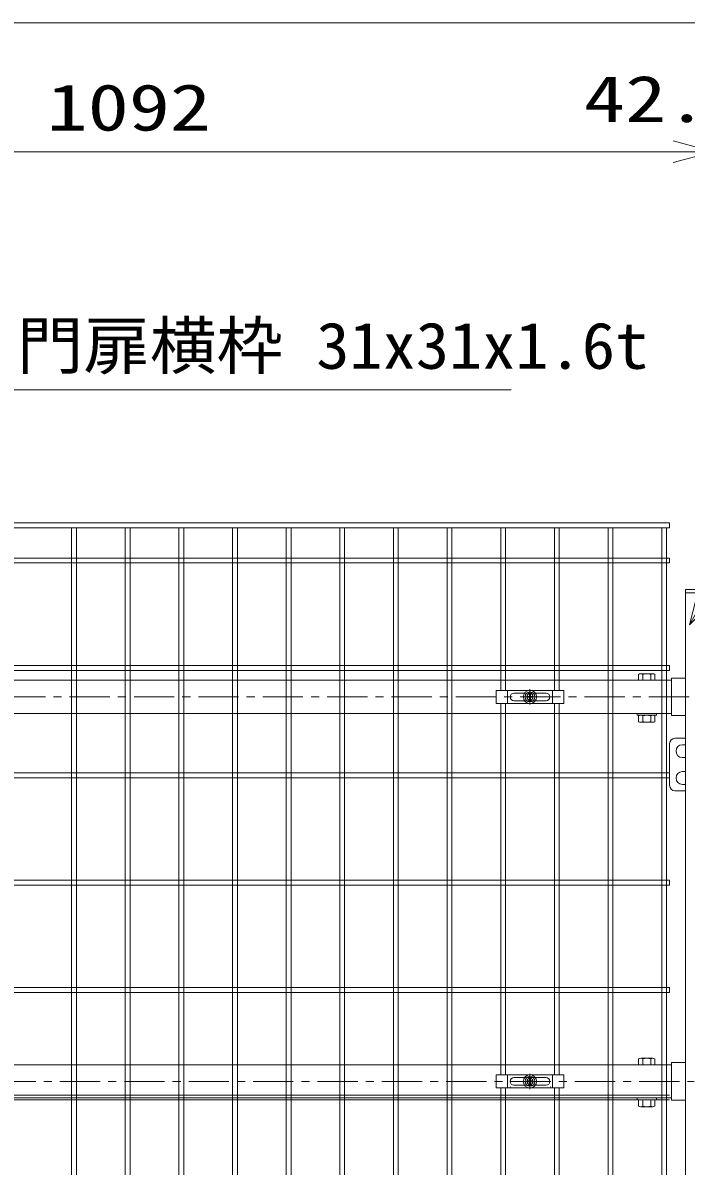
# Model space of a CAD drawing. Units: millimetres, scale not verified. Extents: x -4455 to 4455, y -3150 to 3150.
# Drawn here: x 1968 to 2586, y 350 to 1415 of the extents above; entities that cross this region are included whole.
import ezdxf
from ezdxf.enums import TextEntityAlignment as Align

# ---------------------------------------------------------------- set-up
doc = ezdxf.new("R2010")
doc.units = ezdxf.units.MM
doc.header["$LTSCALE"] = 30
doc.linetypes.add('USER1', pattern=[2, 1.25, -0.25, 0.25, -0.25])
for name, color, linetype, lineweight in [('0-0_外形線', 7, 'Continuous', 9), ('0-1_軸線', 2, 'USER1', 18), ('0-2_0', 7, 'Continuous', 9), ('0-3_寸法線', 1, 'Continuous', 18), ('0-6_丁番', 3, 'Continuous', 18), ('0-9_NEO', 152, 'Continuous', 18), ('0-E_固定金具', 41, 'Continuous', 18)]:
    doc.layers.add(name, color=color, linetype=linetype, lineweight=lineweight)
doc.styles.add('ＭＳ ゴシック', font='')
doc.styles.get('ＭＳ ゴシック').set_extended_font_data('MS Gothic')

# ---------------------------------------------------------------- blocks, each defined once
blk = doc.blocks.new('_Open30')
at = {"layer": '0-2_0', "color": 2, "lineweight": 18}
blk.add_line((0, 0), (-30, 0), dxfattribs=at)
blk.add_lwpolyline([(-30, 8.04), (0, 0), (-30, -8.04)], dxfattribs=at)

msp = doc.modelspace()

# ---------------------------------------------------------------- linework, layer by layer
at = {"layer": '0-0_外形線'}
for p, q in [((2585.49, 886.89), (2611.49, 886.89)), ((2585.49, 886.89), (2585.49, 883.89)), ((2585.49, 883.89), (2585.49, -827.11)), ((2611.49, 883.89), (2585.49, 883.89)), ((1558.49, 802.39), (2572.49, 802.39)), ((2572.49, 804.34), (2585.49, 804.34)), ((2572.49, 804.34), (2572.49, 769.44)), ((2572.49, 771.39), (1558.49, 771.39)), ((2540.29, 771.39), (2540.29, 769.79)), ((2558.29, 769.79), (2540.29, 769.79)), ((2558.29, 771.39), (2558.29, 769.79)), ((2572.49, 769.44), (2585.49, 769.44)), ((1558.49, 444.39), (2572.49, 444.39)), ((2572.49, 446.34), (2585.49, 446.34)), ((2572.49, 446.34), (2572.49, 411.44)), ((2572.49, 413.39), (1558.49, 413.39)), ((2540.29, 413.39), (2540.29, 411.79)), ((2558.29, 411.79), (2540.29, 411.79)), ((2558.29, 413.39), (2558.29, 411.79)), ((2572.49, 411.44), (2585.49, 411.44))]:
    msp.add_line(p, q, dxfattribs=at)
at = {"layer": '0-1_軸線'}
for p, q in [((1531.39, 786.89), (2602.6, 786.89)), ((1522.39, 428.89), (2593.6, 428.89))]:
    msp.add_line(p, q, dxfattribs=at)
at = {"layer": '0-2_0'}
for p, q in [((2541.79, 802.39), (2541.79, 807.84)), ((2541.79, 802.39), (2556.8, 802.39)), ((2543.67, 808.39), (2554.92, 808.39)), ((2545.54, 802.39), (2545.54, 807.84)), ((2553.05, 802.39), (2553.05, 807.84)), ((2556.8, 802.39), (2556.8, 807.84)), ((2541.79, 769.23), (2541.79, 763.84)), ((2554.92, 769.79), (2543.67, 769.79)), ((2545.54, 769.23), (2545.54, 763.84)), ((2553.05, 769.23), (2553.05, 763.84)), ((2556.8, 769.23), (2556.8, 763.84)), ((2554.92, 763.28), (2543.67, 763.28)), ((2541.79, 444.39), (2541.79, 449.84)), ((2543.67, 450.39), (2554.92, 450.39)), ((2545.54, 444.39), (2545.54, 449.84)), ((2553.05, 444.39), (2553.05, 449.84)), ((2556.8, 444.39), (2556.8, 449.84)), ((2541.79, 444.39), (2556.8, 444.39)), ((2541.79, 411.23), (2541.79, 405.84)), ((2554.92, 411.79), (2543.67, 411.79)), ((2554.92, 405.28), (2543.67, 405.28)), ((2545.54, 411.23), (2545.54, 405.84)), ((2553.05, 411.23), (2553.05, 405.84)), ((2556.8, 411.23), (2556.8, 405.84))]:
    msp.add_line(p, q, dxfattribs=at)
for centre, radius, start, end in [((2543.67, 804.93), 3.46, 57.13278, 122.86722), ((2549.29, 795.4), 12.99, 73.22135, 106.77865), ((2554.92, 804.93), 3.46, 57.13278, 122.86722), ((2543.67, 766.33), 3.46, 57.13278, 122.86722), ((2549.29, 756.79), 12.99, 73.22135, 106.77865), ((2554.92, 766.33), 3.46, 57.13278, 122.86722), ((2543.67, 766.74), 3.46, 237.13278, 302.86722), ((2549.29, 776.28), 12.99, 253.22135, 286.77865), ((2554.92, 766.74), 3.46, 237.13278, 302.86722), ((2543.67, 446.93), 3.46, 57.13278, 122.86722), ((2549.29, 437.4), 12.99, 73.22135, 106.77865), ((2554.92, 446.93), 3.46, 57.13278, 122.86722), ((2543.67, 408.33), 3.46, 57.13278, 122.86722), ((2543.67, 408.74), 3.46, 237.13278, 302.86722), ((2549.29, 398.79), 12.99, 73.22135, 106.77865), ((2549.29, 418.28), 12.99, 253.22135, 286.77865), ((2554.92, 408.33), 3.46, 57.13278, 122.86722), ((2554.92, 408.74), 3.46, 237.13278, 302.86722)]:
    msp.add_arc(centre, radius, start, end, dxfattribs=at)
at = {"layer": '0-3_寸法線', "color": 2}
for p, q in [((381.99, 1414.6), (2646.99, 1414.6)), ((1556.99, 1294.6), (2573.99, 1294.6)), ((2573.99, 1294.6), (2536.49, 1294.6))]:
    msp.add_line(p, q, dxfattribs=at)
at = {"layer": '0-3_寸法線', "color": 4}
msp.add_lwpolyline([(2422.97, 1072.75), (1947.11, 1072.75), (1788.92, 793.02)], dxfattribs=at)
at = {"layer": '0-6_丁番'}
for p, q in [((2585.49, 748.39), (2575.66, 748.39)), ((2570.66, 743.39), (2570.66, 704.39)), ((2585.49, 742.39), (2582.66, 742.39)), ((2585.49, 730.39), (2582.66, 730.39)), ((2585.49, 717.39), (2582.66, 717.39)), ((2585.49, 705.39), (2582.66, 705.39)), ((2585.49, 699.39), (2575.66, 699.39))]:
    msp.add_line(p, q, dxfattribs=at)
for centre, radius, start, end in [((2575.66, 743.39), 5, 90, 180), ((2582.66, 736.39), 6, 90, 270), ((2582.66, 711.39), 6, 90, 270), ((2575.66, 704.39), 5, 180, 270)]:
    msp.add_arc(centre, radius, start, end, dxfattribs=at)
at = {"layer": '0-9_NEO'}
for p, q in [((1560.49, 948.89), (2570.49, 948.89)), ((2570.49, 948.89), (2570.49, 944.39)), ((1560.49, 944.39), (2570.49, 944.39)), ((2013.24, 944.39), (2013.24, -816.61)), ((2017.74, 944.39), (2017.74, -816.61)), ((2063.24, 944.39), (2063.24, -816.61)), ((2067.74, 944.39), (2067.74, -816.61)), ((2113.24, 944.39), (2113.24, -816.61)), ((2117.74, 944.39), (2117.74, -816.61)), ((2163.24, 944.39), (2163.24, -816.61)), ((2167.74, 944.39), (2167.74, -816.61)), ((2213.24, 944.39), (2213.24, -816.61)), ((2217.74, 944.39), (2217.74, -816.61)), ((2263.24, 944.39), (2263.24, -816.61)), ((2267.74, 944.39), (2267.74, -816.61)), ((2313.24, 944.39), (2313.24, -816.61)), ((2317.74, 944.39), (2317.74, -816.61)), ((2363.24, 944.39), (2363.24, -816.61)), ((2367.74, 944.39), (2367.74, -816.61)), ((2413.24, 944.39), (2413.24, 792.89)), ((2417.74, 944.39), (2417.74, 792.89)), ((2463.24, 944.39), (2463.24, 792.89)), ((2467.74, 944.39), (2467.74, 792.89)), ((2513.24, 944.39), (2513.24, -816.61)), ((2517.74, 944.39), (2517.74, -816.61)), ((2563.24, 944.39), (2563.24, -816.61)), ((2567.74, 944.39), (2567.74, -816.61)), ((1560.49, 916.14), (2570.49, 916.14)), ((2570.49, 916.14), (2570.49, 911.64)), ((1560.49, 911.64), (2570.49, 911.64)), ((1560.49, 816.14), (2570.49, 816.14)), ((1560.49, 811.64), (2570.49, 811.64)), ((2570.49, 816.14), (2570.49, 811.64)), ((2413.24, 780.89), (2413.24, 434.89)), ((2417.74, 780.89), (2417.74, 434.89)), ((2463.24, 780.89), (2463.24, 434.89)), ((2467.74, 780.89), (2467.74, 434.89)), ((1560.49, 716.14), (2570.49, 716.14)), ((2570.49, 716.14), (2570.49, 711.64)), ((1560.49, 711.64), (2570.49, 711.64)), ((1560.49, 616.14), (2570.49, 616.14)), ((1560.49, 611.64), (2570.49, 611.64)), ((2570.49, 616.14), (2570.49, 611.64)), ((1560.49, 516.14), (2570.49, 516.14)), ((1560.49, 511.64), (2570.49, 511.64)), ((2570.49, 516.14), (2570.49, 511.64)), ((1560.49, 416.14), (2570.49, 416.14)), ((2413.24, 422.89), (2413.24, -366.11)), ((2417.74, 422.89), (2417.74, -366.11)), ((2463.24, 422.89), (2463.24, -366.11)), ((2467.74, 422.89), (2467.74, -366.11)), ((1560.49, 411.64), (2570.49, 411.64))]:
    msp.add_line(p, q, dxfattribs=at)
at = {"layer": '0-E_固定金具'}
for p, q in [((2408.99, 792.89), (2471.99, 792.89)), ((2408.99, 792.89), (2408.99, 780.89)), ((2419.49, 780.89), (2419.49, 792.89)), ((2425.49, 790.39), (2455.49, 790.39)), ((2440.13, 789.11), (2440.86, 789.11)), ((2440.13, 789.11), (2440.86, 789.11)), ((2440.13, 789.11), (2440.86, 789.11)), ((2440.13, 789.11), (2440.86, 789.11)), ((2440.13, 789.11), (2440.86, 789.11)), ((2440.13, 789.11), (2440.86, 789.11)), ((2440.13, 787.25), (2440.13, 789.11)), ((2440.13, 787.25), (2440.13, 789.11)), ((2440.13, 787.25), (2440.13, 789.11)), ((2440.13, 787.25), (2440.13, 789.11)), ((2440.13, 787.25), (2440.13, 789.11)), ((2440.49, 788.89), (2440.49, 794.03)), ((2440.49, 788.89), (2440.49, 790.89)), ((2440.49, 785.89), (2440.49, 787.89)), ((2440.49, 785.89), (2440.49, 787.89)), ((2440.86, 789.11), (2440.86, 787.25)), ((2440.86, 789.11), (2440.86, 787.25)), ((2440.86, 789.11), (2440.86, 787.25)), ((2440.86, 789.11), (2440.86, 787.25)), ((2440.86, 789.11), (2440.86, 787.25)), ((2440.86, 789.11), (2440.86, 787.25)), ((2461.49, 780.89), (2461.49, 792.89)), ((2471.99, 792.89), (2471.99, 780.89)), ((2408.99, 780.89), (2471.99, 780.89)), ((2421.99, 786.89), (2422.29, 786.89)), ((2425.49, 783.39), (2455.49, 783.39)), ((2438.49, 786.89), (2433.35, 786.89)), ((2438.49, 786.89), (2436.49, 786.89)), ((2438.27, 787.25), (2440.13, 787.25)), ((2438.27, 786.52), (2438.27, 787.25)), ((2438.27, 787.25), (2440.13, 787.25)), ((2438.27, 786.52), (2438.27, 787.25)), ((2438.27, 787.25), (2440.13, 787.25)), ((2438.27, 786.52), (2438.27, 787.25)), ((2440.13, 786.52), (2438.27, 786.52)), ((2440.13, 786.52), (2438.27, 786.52)), ((2440.13, 786.52), (2438.27, 786.52)), ((2439.49, 786.89), (2441.49, 786.89)), ((2439.49, 786.89), (2441.49, 786.89)), ((2440.13, 784.66), (2440.13, 786.52)), ((2440.13, 784.66), (2440.13, 786.52)), ((2440.13, 784.66), (2440.13, 786.52)), ((2440.86, 784.66), (2440.13, 784.66)), ((2440.86, 784.66), (2440.13, 784.66)), ((2440.86, 784.66), (2440.13, 784.66)), ((2440.86, 784.66), (2440.13, 784.66)), ((2440.86, 784.66), (2440.13, 784.66)), ((2440.86, 784.66), (2440.13, 784.66)), ((2440.49, 784.89), (2440.49, 779.74)), ((2440.49, 784.89), (2440.49, 782.89)), ((2440.86, 787.25), (2442.72, 787.25)), ((2440.86, 787.25), (2442.72, 787.25)), ((2440.86, 787.25), (2442.72, 787.25)), ((2440.86, 786.52), (2440.86, 784.66)), ((2442.72, 786.52), (2440.86, 786.52)), ((2440.86, 786.52), (2440.86, 784.66)), ((2442.72, 786.52), (2440.86, 786.52)), ((2442.49, 786.89), (2447.64, 786.89)), ((2442.49, 786.89), (2444.49, 786.89)), ((2442.72, 787.25), (2442.72, 786.52)), ((2442.72, 787.25), (2442.72, 786.52)), ((2442.72, 787.25), (2442.72, 786.52)), ((2459.19, 786.89), (2459.49, 786.89)), ((2408.99, 434.89), (2471.99, 434.89)), ((2408.99, 434.89), (2408.99, 422.89)), ((2419.49, 422.89), (2419.49, 434.89)), ((2421.99, 428.89), (2422.29, 428.89)), ((2425.49, 432.39), (2455.49, 432.39)), ((2438.49, 428.89), (2433.35, 428.89)), ((2438.49, 428.89), (2436.49, 428.89)), ((2438.27, 429.25), (2440.13, 429.25)), ((2438.27, 428.52), (2438.27, 429.25)), ((2438.27, 429.25), (2440.13, 429.25)), ((2438.27, 428.52), (2438.27, 429.25)), ((2438.27, 429.25), (2440.13, 429.25)), ((2438.27, 428.52), (2438.27, 429.25)), ((2440.13, 428.52), (2438.27, 428.52)), ((2440.13, 428.52), (2438.27, 428.52)), ((2439.49, 428.89), (2441.49, 428.89)), ((2439.49, 428.89), (2441.49, 428.89)), ((2440.13, 431.11), (2440.86, 431.11)), ((2440.13, 431.11), (2440.86, 431.11)), ((2440.13, 431.11), (2440.86, 431.11)), ((2440.13, 431.11), (2440.86, 431.11)), ((2440.13, 431.11), (2440.86, 431.11)), ((2440.13, 431.11), (2440.86, 431.11)), ((2440.13, 429.25), (2440.13, 431.11)), ((2440.13, 429.25), (2440.13, 431.11)), ((2440.13, 429.25), (2440.13, 431.11)), ((2440.13, 429.25), (2440.13, 431.11)), ((2440.13, 429.25), (2440.13, 431.11)), ((2440.13, 429.25), (2440.13, 431.11)), ((2440.13, 426.66), (2440.13, 428.52)), ((2440.13, 426.66), (2440.13, 428.52)), ((2440.86, 426.66), (2440.13, 426.66)), ((2440.86, 426.66), (2440.13, 426.66)), ((2440.86, 426.66), (2440.13, 426.66)), ((2440.86, 426.66), (2440.13, 426.66)), ((2440.86, 426.66), (2440.13, 426.66)), ((2440.86, 426.66), (2440.13, 426.66)), ((2440.49, 430.89), (2440.49, 436.03)), ((2440.49, 430.89), (2440.49, 432.89)), ((2440.49, 425.89), (2440.49, 431.03)), ((2440.49, 427.89), (2440.49, 429.89)), ((2440.49, 427.89), (2440.49, 429.89)), ((2440.49, 425.89), (2440.49, 427.89)), ((2440.49, 426.89), (2440.49, 421.74)), ((2440.49, 426.89), (2440.49, 424.89)), ((2440.86, 431.11), (2440.86, 429.25)), ((2440.86, 431.11), (2440.86, 429.25)), ((2440.86, 431.11), (2440.86, 429.25)), ((2440.86, 431.11), (2440.86, 429.25)), ((2440.86, 431.11), (2440.86, 429.25)), ((2440.86, 429.25), (2442.72, 429.25)), ((2440.86, 429.25), (2442.72, 429.25)), ((2440.86, 429.25), (2442.72, 429.25)), ((2440.86, 428.52), (2440.86, 426.66)), ((2442.72, 428.52), (2440.86, 428.52)), ((2440.86, 428.52), (2440.86, 426.66)), ((2442.72, 428.52), (2440.86, 428.52)), ((2440.86, 428.52), (2440.86, 426.66)), ((2442.72, 428.52), (2440.86, 428.52)), ((2442.49, 428.89), (2444.49, 428.89)), ((2442.49, 428.89), (2447.64, 428.89)), ((2442.72, 429.25), (2442.72, 428.52)), ((2442.72, 429.25), (2442.72, 428.52)), ((2442.72, 429.25), (2442.72, 428.52)), ((2459.19, 428.89), (2459.49, 428.89)), ((2461.49, 422.89), (2461.49, 434.89)), ((2471.99, 434.89), (2471.99, 422.89)), ((2408.99, 422.89), (2471.99, 422.89)), ((2421.99, 423.89), (2422.29, 423.89)), ((2425.49, 425.39), (2455.49, 425.39)), ((2459.19, 423.89), (2459.49, 423.89))]:
    msp.add_line(p, q, dxfattribs=at)
for points in [[(2438.27, 786.52), (2438.27, 787.25), (2440.13, 787.25), (2440.13, 789.11)], [(2438.27, 786.52), (2438.27, 787.25), (2440.13, 787.25)], [(2438.27, 786.52), (2438.27, 787.25), (2440.13, 787.25)], [(2440.13, 784.66), (2440.13, 786.52), (2438.27, 786.52)], [(2440.13, 784.66), (2440.13, 786.52), (2438.27, 786.52)], [(2440.13, 784.66), (2440.13, 786.52), (2438.27, 786.52)], [(2440.86, 787.25), (2442.72, 787.25), (2442.72, 786.52)], [(2440.86, 787.25), (2442.72, 787.25), (2442.72, 786.52)], [(2440.86, 787.25), (2442.72, 787.25), (2442.72, 786.52)], [(2442.72, 786.52), (2440.86, 786.52), (2440.86, 784.66)], [(2442.72, 786.52), (2440.86, 786.52), (2440.86, 784.66)], [(2442.72, 786.52), (2440.86, 786.52), (2440.86, 784.66)], [(2442.72, 786.52), (2440.86, 786.52), (2440.86, 784.66)], [(2438.27, 428.52), (2438.27, 429.25), (2440.13, 429.25)], [(2438.27, 428.52), (2438.27, 429.25), (2440.13, 429.25)], [(2438.27, 428.52), (2438.27, 429.25), (2440.13, 429.25)], [(2440.13, 426.66), (2440.13, 428.52), (2438.27, 428.52)], [(2440.13, 426.66), (2440.13, 428.52), (2438.27, 428.52)], [(2440.13, 426.66), (2440.13, 428.52), (2438.27, 428.52)], [(2440.13, 426.66), (2440.13, 428.52), (2438.27, 428.52)], [(2440.86, 431.11), (2440.86, 429.25), (2442.72, 429.25), (2442.72, 428.52)], [(2440.86, 429.25), (2442.72, 429.25), (2442.72, 428.52)], [(2440.86, 429.25), (2442.72, 429.25), (2442.72, 428.52)], [(2442.72, 428.52), (2440.86, 428.52), (2440.86, 426.66)], [(2442.72, 428.52), (2440.86, 428.52), (2440.86, 426.66)], [(2442.72, 428.52), (2440.86, 428.52), (2440.86, 426.66)]]:
    msp.add_lwpolyline(points, dxfattribs=at)
for centre, radius in [((2440.49, 786.89), 6.15), ((2440.49, 786.89), 6.15), ((2440.49, 786.89), 6.15), ((2440.49, 786.89), 6.15), ((2440.49, 786.89), 6.15), ((2440.49, 786.89), 6.15), ((2440.49, 786.89), 4.59), ((2440.49, 786.89), 4.59), ((2440.49, 786.89), 4.59), ((2440.49, 786.89), 4.59), ((2440.49, 786.89), 4.59), ((2440.49, 786.89), 4.59), ((2440.49, 786.89), 3), ((2440.49, 428.89), 6.15), ((2440.49, 428.89), 6.15), ((2440.49, 428.89), 6.15), ((2440.49, 428.89), 6.15), ((2440.49, 428.89), 6.15), ((2440.49, 428.89), 6.15), ((2440.49, 428.89), 4.59), ((2440.49, 428.89), 4.59), ((2440.49, 428.89), 4.59), ((2440.49, 428.89), 4.59), ((2440.49, 428.89), 4.59), ((2440.49, 428.89), 4.59), ((2440.49, 428.89), 3)]:
    msp.add_circle(centre, radius, dxfattribs=at)
for centre, start, end in [((2425.49, 786.89), 90, 180), ((2455.49, 786.89), 0, 90), ((2425.49, 786.89), 180, 270), ((2455.49, 786.89), 270, 0), ((2425.49, 428.89), 90, 180), ((2425.49, 428.89), 180, 270), ((2455.49, 428.89), 0, 90), ((2455.49, 428.89), 270, 0)]:
    msp.add_arc(centre, 3.5, start, end, dxfattribs=at)

# ---------------------------------------------------------------- block references
at = {"layer": '0-3_寸法線', "xscale": 1.25, "yscale": 1.25}
msp.add_blockref('_Open30', (2611.49, 1294.6), dxfattribs=at)
msp.add_blockref('_Open30', (2611.49, 1294.6), dxfattribs=at)
at = {"layer": '0-3_寸法線', "xscale": 1.25, "yscale": 1.25, "rotation": 240.68512}
msp.add_blockref('_Open30', (2589.12, 853.87), dxfattribs=at)

# ---------------------------------------------------------------- texts
at = {"layer": '0-3_寸法線', "color": 3, "style": 'ＭＳ ゴシック'}
for s, width, p in [('42.8', 1.3, (2490.87, 1309.2)), ('1092', 1.3, (1989.91, 1301.27)), ('門扉横枠 31x31x1.6t', 1.05, (1962.06, 1079.43))]:
    msp.add_text(s, height=43.33, dxfattribs=dict(at, width=width)).set_placement(p, align=Align.BOTTOM_LEFT)

doc.saveas('drawing.dxf')
